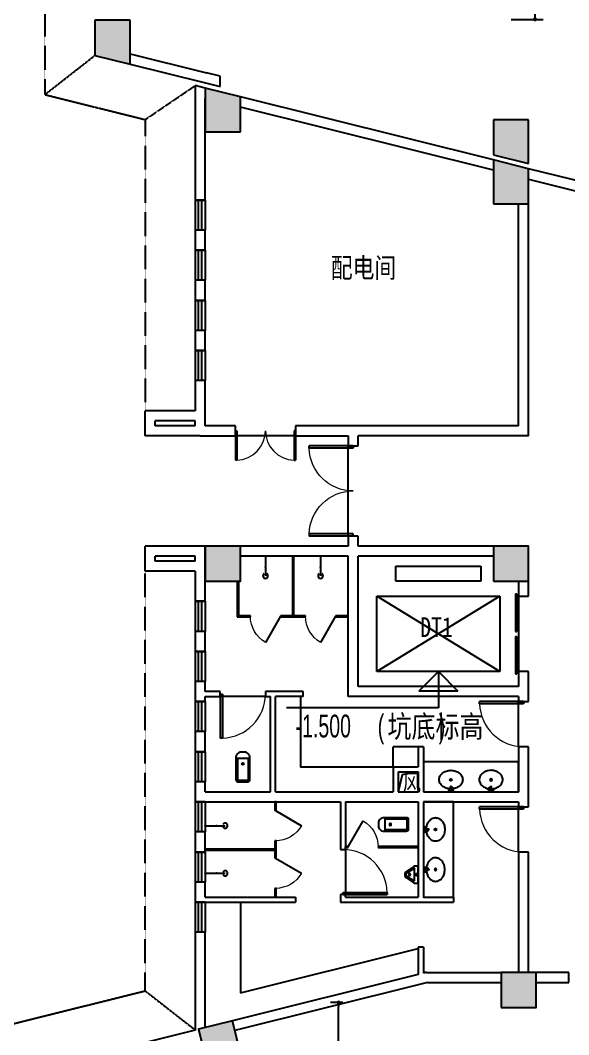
# Model space of a CAD drawing. Header units: inches. Extents: x -584 to 1446124, y -108140 to 99637.
# Drawn here: x 897232 to 908173, y 44961 to 65188 of the extents above; entities that cross this region are included whole.
import ezdxf

# ---------------------------------------------------------------- set-up
doc = ezdxf.new("R2010")
doc.units = ezdxf.units.IN
doc.header["$MEASUREMENT"] = 0
doc.linetypes.add('DASH', pattern=[0.35, 0.25, -0.1])
for name, color, linetype in [('COLUMN', 6, 'Continuous'), ('DIM_ELEV', 3, 'Continuous'), ('EVTR', 2, 'Continuous'), ('GROUND', 34, 'Continuous'), ('LATRINE', 6, 'Continuous'), ('LVTRY', 6, 'Continuous'), ('PUB_HATCH', 8, 'Continuous'), ('PUB_TEXT', 151, 'Continuous'), ('WALL', 7, 'Continuous'), ('WINDOW', 3, 'Continuous'), ('厨房设备', 7, 'Continuous'), ('电位', 1, 'Continuous')]:
    doc.layers.add(name, color=color, linetype=linetype)
doc.styles.add('_TCH_DIM', font='stylu.ttf')
doc.styles.get("Standard").update_dxf_attribs({"font": '', "width": 0.7, "height": 250})
doc.styles.get('Standard').set_extended_font_data('NSimSun')
doc.dimstyles.new('电路', dxfattribs={"dimscale": 80, "dimtxt": 2.5, "dimasz": 1, "dimexe": 2, "dimexo": 1, "dimtad": 1, "dimdec": 0, "dimtxsty": 'Standard', "dimblk": 'DOT', "dimcen": 1, "dimclrd": 6, "dimclre": 6, "dimclrt": 6, "dimadec": 0, "dimazin": 0, "dimtfac": 1, "dimtdec": 0, "dimtmove": 0, "dimatfit": 3, "dimfxl": 0, "dimarcsym": 0})

# ---------------------------------------------------------------- blocks, each defined once
blk = doc.blocks.new('$DorLib2D$00000002')
for p, q in [((-0.5, 0), (-0.5, 0.4875)), ((-0.475, 0.4875), (-0.5, 0.4875)), ((-0.475, 0), (-0.475, 0.4875)), ((0.475, 0), (0.475, 0.4875)), ((0.475, 0.4875), (0.5, 0.4875)), ((0.5, 0), (0.5, 0.4875)), ((-0.5, 0), (-0.475, 0)), ((0.5, 0), (0.475, 0))]:
    blk.add_line(p, q)
at = {"lineweight": 13}
for centre, start, end in [((-0.4875, 0), 0, 88.53072), ((0.4875, 0), 91.46928, 180)]:
    blk.add_arc(centre, 0.4875, start, end, dxfattribs=at)
blk = doc.blocks.new('_FZH')
at = {"layer": 'WALL'}
blk.add_lwpolyline([(-0.5, -0.5), (0.5, -0.5), (0.5, 0.5), (-0.5, 0.5)], close=True, dxfattribs=at)
blk.add_solid([(-0.5, -0.5), (0.5, -0.5), (-0.5, 0.5), (0.5, 0.5)], dxfattribs=at)
blk = doc.blocks.new('$lvtry$00000221')
at = {"color": 0}
for p, q in [((-124, -91, 0), (-43, -216, 0)), ((-116, -76, 0), (116, -76, 0)), ((43, -216, 0), (124, -91, 0))]:
    blk.add_line(p, q, dxfattribs=at)
at = {"color": 0, "elevation": 0}
blk.add_lwpolyline([(69, -231, -0.57735), (-69, -231), (-162, -88, -0.145378), (-170, -61), (-170, 0), (170, 0), (170, -61, -0.145378), (162, -88)], format="xyb", close=True, dxfattribs=at)
at = {"color": 0}
for centre, radius in [((0, -177, 0), 20), ((0, -38, 0), 17.7)]:
    blk.add_circle(centre, radius, dxfattribs=at)
for centre, radius, start, end in [((-116, -86, 0), 10, 90, 213.0863), ((116, -86, 0), 10, 326.9137, 90), ((0, -191, 0), 50, 210, 330)]:
    blk.add_arc(centre, radius, start, end, dxfattribs=at)
for p in [(0, -38, 0), (0, -177, 0)]:
    blk.add_point(p, dxfattribs=at)
blk = doc.blocks.new('$DORLIB2D$00000127')
at = {"color": 0}
for points in [[(-0.533, 0.795), (-0.533, 0.69)], [(-0.033, 0.795), (-0.533, 0.795)], [(-0.033, 0.69), (-0.533, 0.69)], [(-0.033, 0.795), (-0.033, 0.69)], [(0.533, 0.795), (0.033, 0.795)], [(0.033, 0.795), (0.033, 0.69)], [(0.533, 0.69), (0.033, 0.69)], [(0.533, 0.795), (0.533, 0.69)], [(0.5, 0.5), (-0.5, 0.5)]]:
    blk.add_lwpolyline(points, dxfattribs=at)
blk = doc.blocks.new('$DorLib2D$00000001')
for p, q in [((0.45, 0.975), (0.5, 0.975)), ((0.45, 0), (0.45, 0.975)), ((0.5, 0), (0.5, 0.975)), ((0.5, 0), (0.45, 0))]:
    blk.add_line(p, q)
at = {"lineweight": 13}
blk.add_arc((0.475, 0), 0.975, 91.4693, 180, dxfattribs=at)
blk = doc.blocks.new('$lvtry$00000194')
at = {"color": 0}
for p, q in [((-17, -27), (-17, -17)), ((17, -27), (17, -17))]:
    blk.add_line(p, q, dxfattribs=at)
blk.add_lwpolyline([(14, -39, -0.067374), (92, -53, -0.088152), (166, -93, -0.105269), (218, -155, -0.121685), (235, -224, -0.121685), (218, -292, -0.105269), (166, -355, -0.088152), (92, -394, -0.078966), (0, -409, -0.078966), (-92, -394, -0.088152), (-166, -355, -0.105269), (-218, -292, -0.121685), (-235, -224, -0.121685), (-218, -155, -0.105269), (-166, -93, -0.088152), (-92, -53, -0.059935), (-23, -40, -0.059935)], format="xyb", dxfattribs=at)
for centre, radius in [((0, -221), 20), ((0, -27), 16.7), ((0, -221), 15)]:
    blk.add_circle(centre, radius, dxfattribs=at)
for centre, radius, start, end in [((0, -17), 16.7, 0, 180), ((-40, -17), 10.1, 106.6096, 258.1648), ((-64, 250), 259, 274.7069, 282.3732), ((-75, -197), 173, 71.36, 79.1873), ((-29, -63), 6.77, 155.344, 308.3224), ((-171, 35), 166, 324.8411, 338.1337), ((-171, 35), 170, 324.8411, 331.3523), ((-29, -63), 3.37, 155.344, 308.3224), ((100, -178), 170, 132.3141, 138.8253), ((100, -178), 166, 125.5327, 138.8253), ((-12, -42), 10.6, 201.8924, 261.774), ((-381, -99), 372, 2.3982, 6.7627), ((0, -80), 9.9, 201.7837, 338.2163), ((64, 250), 259, 257.6268, 265.2931), ((381, -99), 372, 170.1008, 177.6018), ((75, -197), 173, 100.8127, 110.4191), ((40, -17), 10.1, 281.8352, 73.3904)]:
    blk.add_arc(centre, radius, start, end, dxfattribs=at)
for p in [(0, -27), (0, -221)]:
    blk.add_point(p, dxfattribs=at)
blk = doc.blocks.new('$lvtry$00000168')
at = {"color": 0}
blk.add_line((0, 0), (0, -395), dxfattribs=at)
blk.add_arc((0, -395), 50, 121.0332, 58.9668, dxfattribs=at)
for p in [(0, 0), (0, -223)]:
    blk.add_point(p, dxfattribs=at)
blk = doc.blocks.new('$TCHSYS$APDOOR2D')
blk.add_line((0.5, 0), (0, 0.866))
at = {"lineweight": 13}
blk.add_arc((0.5, 0), 1, 120, 180, dxfattribs=at)
blk = doc.blocks.new('$lvtry$00000200')
at = {"color": 0}
for p, q in [((-110, -40, 0), (-110, -470, 0)), ((100, -30, 0), (-100, -30, 0)), ((110, -470, 0), (110, -40, 0))]:
    blk.add_line(p, q, dxfattribs=at)
at = {"color": 0, "elevation": 0}
blk.add_lwpolyline([(100, 0), (-100, 0, 0.414214), (-140, -40), (-140, -480, 0.414214), (-30, -590), (30, -590, 0.414214), (140, -480), (140, -40, 0.414214)], format="xyb", close=True, dxfattribs=at)
blk.add_lwpolyline([(140, -470), (-140, -470)], dxfattribs=at)
at = {"color": 0}
blk.add_circle((0, -359, 0), 20, dxfattribs=at)
for centre, start, end in [((-100, -40, 0), 90, 180), ((100, -40, 0), 0, 90)]:
    blk.add_arc(centre, 10, start, end, dxfattribs=at)
for p in [(0, 0), (0, -359, 0)]:
    blk.add_point(p, dxfattribs=at)
blk = doc.blocks.new('$TCHSYS$WIN2D')
for p, q in [((-0.5, 0.5), (0.5, 0.5)), ((-0.5, 0.5), (-0.5, -0.5)), ((0.5, 0.5), (0.5, -0.5)), ((0.5, 0.167), (-0.5, 0.167)), ((0.5, -0.167), (-0.5, -0.167)), ((-0.5, -0.5), (0.5, -0.5))]:
    blk.add_line(p, q)
blk = doc.blocks.new('_DOT')
at = {"color": 0, "linetype": 'ByBlock'}
blk.add_line((-0.5, 0), (-1, 0), dxfattribs=at)
at = {"color": 0, "linetype": 'ByBlock', "const_width": 0.5}
blk.add_lwpolyline([(-0.25, 0, 1), (0.25, 0, 1)], format="xyb", close=True, dxfattribs=at)
blk = doc.blocks.new('*D173')
at = {"layer": 'Defpoints', "color": 0, "transparency": 16777216}
for p in [(907108, 66486), (907502, 66486), (906873, 65206)]:
    blk.add_point(p, dxfattribs=at)
at = {"layer": '电位', "color": 6, "lineweight": -2, "transparency": 16777216}
for p, q in [((907188, 66486), (907662, 66486)), ((907502, 65286), (907502, 66406)), ((907022, 65206), (907662, 65206))]:
    blk.add_line(p, q, dxfattribs=at)
at = {"layer": '电位', "color": 6, "lineweight": -2, "transparency": 16777216, "xscale": 80, "yscale": 80, "zscale": 80}
for p, rotation in [((907502, 66486), 90), ((907502, 65206), 270)]:
    blk.add_blockref('_DOT', p, dxfattribs=dict(at, rotation=rotation))
at = {"layer": '电位', "color": 6, "transparency": 16777216, "insert": (907327, 65846), "char_height": 250, "attachment_point": 5, "rotation": 90}
blk.add_mtext('1280', dxfattribs=at)
blk = doc.blocks.new('*D785')
at = {"layer": 'Defpoints', "color": 0, "transparency": 16777216}
for p in [(903583, 45603), (903750, 45603), (903802, 38888)]:
    blk.add_point(p, dxfattribs=at)
at = {"layer": '电位', "color": 6, "lineweight": -2, "transparency": 16777216}
for p, q in [((903670, 45603), (903423, 45603)), ((903583, 38968), (903583, 45523)), ((903722, 38888), (903423, 38888))]:
    blk.add_line(p, q, dxfattribs=at)
at = {"layer": '电位', "color": 6, "lineweight": -2, "transparency": 16777216, "xscale": 80, "yscale": 80, "zscale": 80}
for p, rotation in [((903583, 45603), 90), ((903583, 38888), 270)]:
    blk.add_blockref('_DOT', p, dxfattribs=dict(at, rotation=rotation))
at = {"layer": '电位', "color": 6, "transparency": 16777216, "insert": (903408, 42246), "char_height": 250, "attachment_point": 5, "rotation": 90}
blk.add_mtext('6715', dxfattribs=at)

msp = doc.modelspace()

# ---------------------------------------------------------------- hatches: boundary and pattern name
at = {"layer": 'PUB_HATCH'}
for points in [[(899422.9, 65187.8), (898722.9, 65187.8), (898722.9, 64487.8), (899422.9, 64313.2)], [(900922.9, 62961.7), (901622.9, 62961.7), (901622.9, 63661.7), (900922.9, 63836.2)], [(907372.9, 63205.6), (906672.9, 63205.6), (906672.9, 62505.6), (907372.9, 62331.1)], [(906673.2, 61528), (907373.2, 61528), (907373.2, 62227.9), (906673.2, 62402.5)]]:
    msp.add_hatch(color=256, dxfattribs=at).paths.add_polyline_path(points)

# ---------------------------------------------------------------- linework, layer by layer
msp.add_lwpolyline([(905172.9, 50203.6), (904851.4, 50140.3), (904772.9, 49803.6)])
at = {"layer": 'COLUMN'}
for p, q in [((899422.9, 65187.8), (898722.9, 65187.8)), ((898722.9, 65187.8), (898722.9, 64487.8)), ((899422.9, 64313.2), (899422.9, 65187.8)), ((898722.9, 64487.8), (899422.9, 64313.2)), ((901222.9, 64070.6), (900949.7, 64138.7)), ((900901.3, 63944.6), (901222.9, 63864.5)), ((901222.9, 63864.5), (901222.9, 64070.6)), ((901622.9, 63661.7), (900922.9, 63836.2)), ((900922.9, 63836.2), (900922.9, 62961.7)), ((901622.9, 62961.7), (901622.9, 63661.7)), ((907372.9, 63205.6), (906672.9, 63205.6)), ((906672.9, 63205.6), (906672.9, 62505.6)), ((907372.9, 62331.1), (907372.9, 63205.6)), ((900922.9, 62961.7), (901622.9, 62961.7)), ((906672.9, 62505.6), (907372.9, 62331.1)), ((907373.2, 62227.9), (906673.2, 62402.5)), ((906673.2, 62402.5), (906673.2, 61528)), ((907373.2, 61528), (907373.2, 62227.9)), ((906673.2, 61528), (907373.2, 61528))]:
    msp.add_line(p, q, dxfattribs=at)
at = {"layer": 'DIM_ELEV'}
for p, q in [((905572.9, 52203.6), (905182.9, 51813.6)), ((905572.9, 52203.6), (905962.9, 51813.6)), ((905572.9, 52203.6), (905572.9, 51479.1)), ((905962.9, 51813.6), (905182.9, 51813.6)), ((905572.9, 51479.1), (902543.1, 51479.1))]:
    msp.add_line(p, q, dxfattribs=at)
at = {"layer": 'EVTR'}
for p, q in [((904722.9, 54003.6), (904722.9, 54303.6)), ((904722.9, 54303.6), (906422.9, 54303.6)), ((906422.9, 54303.6), (906422.9, 54003.6)), ((906422.9, 54003.6), (904722.9, 54003.6)), ((904347.9, 52203.6), (904347.9, 53703.6)), ((904347.9, 53703.6), (906797.9, 53703.6)), ((906797.9, 53703.6), (904347.9, 52203.6)), ((906797.9, 52203.6), (904347.9, 53703.6)), ((906797.9, 53703.6), (906797.9, 52203.6)), ((906797.9, 52203.6), (904347.9, 52203.6))]:
    msp.add_line(p, q, dxfattribs=at)
at = {"layer": 'GROUND', "linetype": 'DASH'}
for p, q in [((897722.9, 63706.5), (898722.9, 64487.8)), ((899722.9, 63207.8), (900722.9, 63886.1)), ((899722.9, 45835.6), (900722.9, 45054.3))]:
    msp.add_line(p, q, dxfattribs=at)
for points in [[(920422.9, 88403.6), (897722.9, 88403.6), (897722.9, 63706.5), (899722.9, 63207.8), (899722.9, 57403.6)], [(889722.9, 30253.6), (889722.9, 43342.3), (899722.9, 45835.6), (899722.9, 54203.6)]]:
    msp.add_lwpolyline(points, dxfattribs=at)
at = {"layer": 'LATRINE'}
for p, q in [((902660.4, 54503.6), (902660.4, 53316.1)), ((902685.4, 54503.6), (902660.4, 54503.6)), ((902685.4, 54503.6), (902685.4, 53316.1)), ((901560.4, 54003.6), (901560.4, 53291.1)), ((901585.4, 54003.6), (901585.4, 53316.1)), ((901560.4, 53291.1), (901822.9, 53291.1)), ((901822.9, 53316.1), (901585.4, 53316.1)), ((901822.9, 53291.1), (901822.9, 53316.1)), ((902660.4, 53316.1), (902422.9, 53316.1)), ((902422.9, 53316.1), (902422.9, 53291.1)), ((902422.9, 53291.1), (902672.9, 53291.1)), ((902672.9, 53291.1), (902922.9, 53291.1)), ((902922.9, 53316.1), (902685.4, 53316.1)), ((902922.9, 53291.1), (902922.9, 53316.1)), ((903772.9, 53316.1), (903522.9, 53316.1)), ((903522.9, 53316.1), (903522.9, 53291.1)), ((903522.9, 53291.1), (903772.9, 53291.1)), ((903772.9, 53291.1), (903772.9, 53316.1)), ((902310.4, 49603.6), (902310.4, 49428.6)), ((902335.4, 49603.6), (902310.4, 49603.6)), ((902335.4, 49428.6), (902335.4, 49603.6)), ((902310.4, 49428.6), (902335.4, 49428.6)), ((902335.4, 48828.6), (902310.4, 48828.6)), ((902310.4, 48828.6), (902310.4, 48666.1)), ((902335.4, 48653.6), (902335.4, 48828.6)), ((900922.9, 48666.1), (902310.4, 48666.1)), ((900922.9, 48641.1), (902310.4, 48641.1)), ((902310.4, 48641.1), (902310.4, 48478.6)), ((902335.4, 48478.6), (902335.4, 48653.6)), ((903772.9, 48716.1), (903722.9, 48716.1)), ((903722.9, 48691.1), (903772.9, 48691.1)), ((903772.9, 48691.1), (903772.9, 48716.1)), ((905172.9, 48716.1), (904372.9, 48716.1)), ((904372.9, 48716.1), (904372.9, 48691.1)), ((904372.9, 48691.1), (905172.9, 48691.1)), ((902310.4, 48478.6), (902335.4, 48478.6)), ((902335.4, 47878.6), (902310.4, 47878.6)), ((902310.4, 47878.6), (902310.4, 47703.6)), ((902335.4, 47703.6), (902335.4, 47878.6))]:
    msp.add_line(p, q, dxfattribs=at)
at = {"layer": 'LVTRY'}
for p, q in [((905172.9, 50703.6), (904672.9, 50703.6)), ((901622.9, 47603.6), (901622.9, 45794)), ((901622.9, 45794), (905172.9, 46679.1))]:
    msp.add_line(p, q, dxfattribs=at)
msp.add_lwpolyline([(902822.9, 51703.6), (902822.9, 50303.6), (904672.9, 50303.6), (904672.9, 50703.6)], dxfattribs=at)
for points in [[(905272.9, 49803.6), (907172.9, 49803.6), (907172.9, 50403.6), (905272.9, 50403.6)], [(905272.9, 49603.6), (905272.9, 47703.6), (905872.9, 47703.6), (905872.9, 49603.6)]]:
    msp.add_lwpolyline(points, close=True, dxfattribs=at)
at = {"layer": 'WALL'}
for p, q in [((899422.9, 64519.4), (900949.7, 64138.7)), ((899422.9, 64313.2), (900901.3, 63944.6)), ((900722.9, 63886.1), (900722.9, 61603.6)), ((900922.9, 63836.2), (900722.9, 63886.1)), ((900922.9, 61603.6), (900922.9, 63630.1)), ((906673.2, 62402.5), (901622.9, 63661.7)), ((906673.2, 62196.4), (901622.9, 63455.5)), ((908537.6, 61937.6), (907373.2, 62227.9)), ((907373.2, 62021.8), (908489.2, 61743.6)), ((900722.9, 61603.6), (900922.9, 61603.6)), ((907172.9, 57103.6), (907172.9, 61528)), ((907372.9, 56903.6), (907372.9, 61528)), ((900922.9, 61003.6), (900722.9, 61003.6)), ((900722.9, 61003.6), (900722.9, 60603.6)), ((900922.9, 60603.6), (900922.9, 61003.6)), ((900722.9, 60603.6), (900922.9, 60603.6)), ((900922.9, 60003.6), (900722.9, 60003.6)), ((900722.9, 60003.6), (900722.9, 59603.6)), ((900922.9, 59603.6), (900922.9, 60003.6)), ((900722.9, 59603.6), (900922.9, 59603.6)), ((900922.9, 59003.6), (900722.9, 59003.6)), ((900722.9, 59003.6), (900722.9, 58603.6)), ((900922.9, 58603.6), (900922.9, 59003.6)), ((900722.9, 58603.6), (900922.9, 58603.6)), ((900922.9, 58003.6), (900722.9, 58003.6)), ((900722.9, 58003.6), (900722.9, 57403.6)), ((900922.9, 57303.6), (900922.9, 58003.6)), ((900722.9, 57403.6), (899722.9, 57403.6)), ((899722.9, 56903.6), (899722.9, 57403.6)), ((900922.9, 57103.6), (900922.9, 57303.6)), ((900722.9, 57203.6), (899922.9, 57203.6)), ((899922.9, 57103.6), (899922.9, 57203.6)), ((900722.9, 57103.6), (899922.9, 57103.6)), ((900722.9, 57103.6), (900722.9, 57203.6)), ((901522.9, 57103.6), (900922.9, 57103.6)), ((901522.9, 56903.6), (901522.9, 57103.6)), ((903872.9, 57103.6), (902722.9, 57103.6)), ((902722.9, 57103.6), (902722.9, 56903.6)), ((907172.9, 57103.6), (903872.9, 57103.6)), ((900822.9, 56903.6), (899722.9, 56903.6)), ((900822.9, 56903.6), (901522.9, 56903.6)), ((902722.9, 56903.6), (903772.9, 56903.6)), ((903772.9, 56903.6), (903772.9, 56702.3)), ((907372.9, 56903.6), (903972.9, 56903.6)), ((903972.9, 56702.3), (903972.9, 56903.6)), ((903772.9, 56702.3), (903972.9, 56702.3)), ((903972.9, 54902.3), (903772.9, 54902.3)), ((903772.9, 54902.3), (903772.9, 54703.6)), ((903972.9, 54703.6), (903972.9, 54902.3)), ((900922.9, 54703.6), (899722.9, 54703.6)), ((899722.9, 54203.6), (899722.9, 54703.6)), ((900922.9, 54303.6), (900922.9, 54703.6)), ((903772.9, 54703.6), (901622.9, 54703.6)), ((906672.9, 54703.6), (903972.9, 54703.6)), ((900722.9, 54503.6), (899922.9, 54503.6)), ((899922.9, 54403.6), (899922.9, 54503.6)), ((900722.9, 54403.6), (900722.9, 54503.6)), ((903772.9, 54503.6), (901622.9, 54503.6)), ((903772.9, 51703.6), (903772.9, 54503.6)), ((906672.9, 54503.6), (903972.9, 54503.6)), ((903972.9, 51903.6), (903972.9, 54503.6)), ((900722.9, 54403.6), (899922.9, 54403.6)), ((900922.9, 53603.6), (900922.9, 54303.6)), ((900722.9, 54203.6), (899722.9, 54203.6)), ((900722.9, 54203.6), (900722.9, 53603.6)), ((907172.9, 54003.6), (907172.9, 53703.6)), ((907372.9, 53703.6), (907372.9, 54003.6)), ((900722.9, 53603.6), (900922.9, 53603.6)), ((907172.9, 53703.6), (907372.9, 53703.6)), ((900922.9, 53003.6), (900722.9, 53003.6)), ((900722.9, 53003.6), (900722.9, 52603.6)), ((900922.9, 52603.6), (900922.9, 53003.6)), ((900722.9, 52603.6), (900922.9, 52603.6)), ((907372.9, 52203.6), (907172.9, 52203.6)), ((907172.9, 52203.6), (907172.9, 51903.6)), ((907372.9, 51803.6), (907372.9, 52203.6)), ((900922.9, 52003.6), (900722.9, 52003.6)), ((900722.9, 52003.6), (900722.9, 51803.6)), ((900922.9, 51803.6), (900922.9, 52003.6)), ((900722.9, 51803.6), (900722.9, 51603.6)), ((901222.9, 51803.6), (900922.9, 51803.6)), ((901222.9, 51703.6), (901222.9, 51803.6)), ((902222.9, 51803.6), (902122.9, 51803.6)), ((902122.9, 51803.6), (902122.9, 51703.6)), ((902872.9, 51803.6), (902222.9, 51803.6)), ((902872.9, 51703.6), (902872.9, 51803.6)), ((907172.9, 51903.6), (903972.9, 51903.6)), ((907372.9, 51603.6), (907372.9, 51803.6)), ((900722.9, 51603.6), (900922.9, 51603.6)), ((900922.9, 51703.6), (901222.9, 51703.6)), ((900922.9, 51603.6), (900922.9, 51703.6)), ((902122.9, 51703.6), (902222.9, 51703.6)), ((902222.9, 49803.6), (902222.9, 51703.6)), ((902872.9, 51703.6), (902322.9, 51703.6)), ((902322.9, 49803.6), (902322.9, 51703.6)), ((907172.9, 51703.6), (903772.9, 51703.6)), ((907172.9, 51703.6), (907172.9, 51603.6)), ((907172.9, 51603.6), (907372.9, 51603.6)), ((900922.9, 51003.6), (900722.9, 51003.6)), ((900722.9, 51003.6), (900722.9, 50603.6)), ((900922.9, 50603.6), (900922.9, 51003.6)), ((900722.9, 50603.6), (900922.9, 50603.6)), ((905172.9, 50703.6), (905172.9, 50303.6)), ((905272.9, 50703.6), (905172.9, 50703.6)), ((905272.9, 50703.6), (905272.9, 50203.6)), ((907372.9, 50703.6), (907172.9, 50703.6)), ((907172.9, 50703.6), (907172.9, 49803.6)), ((907372.9, 49703.6), (907372.9, 50703.6)), ((904672.9, 50303.6), (905172.9, 50303.6)), ((904672.9, 50303.6), (904672.9, 49803.6)), ((904772.9, 50203.6), (905172.9, 50203.6)), ((904772.9, 50203.6), (904772.9, 49803.6)), ((905172.9, 50203.6), (905172.9, 49803.6)), ((905272.9, 50203.6), (905272.9, 49803.6)), ((900922.9, 50003.6), (900722.9, 50003.6)), ((900722.9, 50003.6), (900722.9, 49703.6)), ((900922.9, 49803.6), (900922.9, 50003.6)), ((900922.9, 49803.6), (902222.9, 49803.6)), ((902322.9, 49803.6), (903722.9, 49803.6)), ((903722.9, 49803.6), (904672.9, 49803.6)), ((904772.9, 49803.6), (905172.9, 49803.6)), ((905272.9, 49803.6), (907172.9, 49803.6)), ((900722.9, 49703.6), (900722.9, 49603.6)), ((900722.9, 49603.6), (900922.9, 49603.6)), ((900922.9, 49603.6), (902222.9, 49603.6)), ((902222.9, 49603.6), (903622.9, 49603.6)), ((903622.9, 49603.6), (903622.9, 48703.6)), ((903722.9, 49603.6), (903722.9, 48703.6)), ((903722.9, 49603.6), (904672.9, 49603.6)), ((904672.9, 49603.6), (905172.9, 49603.6)), ((905172.9, 49603.6), (905172.9, 48703.6)), ((905272.9, 49603.6), (907172.9, 49603.6)), ((905272.9, 49603.6), (905272.9, 48703.6)), ((907172.9, 49603.6), (907172.9, 49503.6)), ((907372.9, 49503.6), (907372.9, 49703.6)), ((907172.9, 49503.6), (907372.9, 49503.6)), ((900922.9, 49003.6), (900722.9, 49003.6)), ((900722.9, 49003.6), (900722.9, 48653.6)), ((900922.9, 48653.6), (900922.9, 49003.6)), ((900722.9, 48653.6), (900722.9, 48603.6)), ((900722.9, 48603.6), (900922.9, 48603.6)), ((900922.9, 48603.6), (900922.9, 48653.6)), ((903622.9, 48703.6), (903622.9, 48653.6)), ((903622.9, 48653.6), (903722.9, 48653.6)), ((903722.9, 48653.6), (903722.9, 48703.6)), ((905172.9, 48703.6), (905172.9, 47703.6)), ((905272.9, 48703.6), (905272.9, 47703.6)), ((907372.9, 48603.6), (907172.9, 48603.6)), ((907172.9, 48603.6), (907172.9, 46203.6)), ((907372.9, 46203.6), (907372.9, 48603.6)), ((900922.9, 48003.6), (900722.9, 48003.6)), ((900722.9, 48003.6), (900722.9, 47703.6)), ((900922.9, 47703.6), (900922.9, 48003.6)), ((903722.9, 47753.6), (903622.9, 47753.6)), ((903622.9, 47753.6), (903622.9, 47603.6)), ((903722.9, 47703.6), (903722.9, 47753.6)), ((900722.9, 47703.6), (900722.9, 47603.6)), ((900722.9, 47603.6), (900922.9, 47603.6)), ((900922.9, 47703.6), (902322.9, 47703.6)), ((900922.9, 47603.6), (902322.9, 47603.6)), ((902322.9, 47703.6), (902722.9, 47703.6)), ((902322.9, 47603.6), (902722.9, 47603.6)), ((902722.9, 47703.6), (902722.9, 47603.6)), ((903622.9, 47603.6), (905172.9, 47603.6)), ((903722.9, 47703.6), (905172.9, 47703.6)), ((905172.9, 47603.6), (905872.9, 47603.6)), ((905272.9, 47703.6), (905872.9, 47703.6)), ((905872.9, 47703.6), (905872.9, 47603.6)), ((900922.9, 47003.6), (900722.9, 47003.6)), ((900722.9, 47003.6), (900722.9, 45054.3)), ((900922.9, 45104.2), (900922.9, 47003.6)), ((905172.9, 46703.6), (905172.9, 46163.8)), ((905272.9, 46703.6), (905172.9, 46703.6)), ((905272.9, 46703.6), (905272.9, 46188.7)), ((905172.9, 46163.8), (901465.5, 45239.4)), ((905332.6, 46203.6), (905272.9, 46203.6)), ((905332.6, 46203.6), (905272.9, 46188.7)), ((905332.6, 46203.6), (906822.9, 46203.6)), ((908172.9, 46203.6), (907522.9, 46203.6)), ((908172.9, 46003.6), (908172.9, 46203.6)), ((905197.1, 45963.7), (901513.8, 45045.4)), ((905357.2, 46003.6), (905197.1, 45963.7)), ((905357.2, 46003.6), (906822.9, 46003.6)), ((907522.9, 46003.6), (908172.9, 46003.6)), ((900722.9, 45054.3), (899362.4, 44715.1))]:
    msp.add_line(p, q, dxfattribs=at)
at = {"layer": 'WINDOW'}
for p, q in [((902722.9, 56903.6), (901522.9, 56903.6)), ((903772.9, 54902.3), (903772.9, 56702.3)), ((902122.9, 51703.6), (901222.9, 51703.6)), ((907172.9, 50703.6), (907172.9, 51603.6)), ((907172.9, 48603.6), (907172.9, 49503.6)), ((903722.9, 48653.6), (903722.9, 47753.6))]:
    msp.add_line(p, q, dxfattribs=at)
at = {"layer": '厨房设备'}
msp.add_line((906872.9, 63205.6), (906672.9, 63205.6), dxfattribs=at)

# ---------------------------------------------------------------- block references
at = {"layer": 'COLUMN', "xscale": 700, "yscale": 700, "zscale": 700}
for p in [(901272.9, 54353.6), (907022.9, 54353.6), (907172.9, 45853.6)]:
    msp.add_blockref('_FZH', p, dxfattribs=at)
at = {"layer": 'COLUMN', "xscale": 699.9999999998895, "yscale": 700.0000000001164, "zscale": 700.0000000001155, "rotation": 14.00000000002525}
msp.add_blockref('_FZH', (901210.5, 44815.2), dxfattribs=at)
at = {"layer": 'LATRINE', "zscale": 25}
for p, xscale, yscale in [((902122.9, 53303.6), 600, -600), ((903222.9, 53303.6), 600, -600), ((904072.9, 48703.6), -600, 600)]:
    msp.add_blockref('$TCHSYS$APDOOR2D', p, dxfattribs=dict(at, xscale=xscale, yscale=yscale))
at = {"layer": 'LATRINE', "xscale": 600, "yscale": -600, "zscale": 25, "rotation": 90}
for p in [(902322.9, 49128.6), (902322.9, 48178.6)]:
    msp.add_blockref('$TCHSYS$APDOOR2D', p, dxfattribs=at)
at = {"layer": 'LVTRY'}
for p in [(902122.9, 54503.6), (903222.9, 54503.6)]:
    msp.add_blockref('$lvtry$00000168', p, dxfattribs=at)
for name, p, rotation in [('$lvtry$00000200', (901672.9, 50003.6), 180), ('$lvtry$00000194', (905822.9, 49823.6), 180), ('$lvtry$00000168', (900922.9, 49128.6), 90), ('$lvtry$00000194', (905292.9, 49053.6), 90), ('$lvtry$00000168', (900922.9, 48178.6), 90)]:
    msp.add_blockref(name, p, dxfattribs=dict(at, rotation=rotation))
at = {"layer": 'LVTRY', "yscale": -1}
msp.add_blockref('$lvtry$00000194', (906622.9, 49823.6), dxfattribs=at)
for name, p, rotation in [('$lvtry$00000200', (904972.9, 49153.6), 90), ('$lvtry$00000194', (905292.9, 48253.6), 270), ('$lvtry$00000221', (905172.9, 48153.6), 90)]:
    msp.add_blockref(name, p, dxfattribs=dict(at, rotation=rotation))
at = {"layer": 'WINDOW'}
for name, p, xscale, yscale, zscale, rotation in [('$TCHSYS$WIN2D', (900822.9, 61303.6), -600, -200, -600, 90), ('$TCHSYS$WIN2D', (900822.9, 60303.6), -600, -200, -600, 90), ('$TCHSYS$WIN2D', (900822.9, 59303.6), -600, -200, -600, 90), ('$TCHSYS$WIN2D', (900822.9, 58303.6), -600, -200, -600, 90), ('$DorLib2D$00000002', (902122.9, 57003.6), 1200, 1200, 1200, 180), ('$DorLib2D$00000002', (903872.9, 55802.3), -1800, 1800, -1800, 90), ('$TCHSYS$WIN2D', (900822.9, 53303.6), -600, -200, -600, 90), ('$DORLIB2D$00000127', (907272.9, 52953.6), 1500, 200, 1500, 90), ('$TCHSYS$WIN2D', (900822.9, 52303.6), -600, -200, -600, 90), ('$TCHSYS$WIN2D', (900822.9, 51303.6), -600, -200, -600, 90), ('$DorLib2D$00000001', (901672.9, 51753.6), 900, 900, 900, 180), ('$DorLib2D$00000001', (907272.9, 51153.6), 900, 900, 900, 90), ('$TCHSYS$WIN2D', (900822.9, 50303.6), -600, -200, -600, 90), ('$TCHSYS$WIN2D', (900822.9, 49303.6), -600, -200, -600, 90), ('$DorLib2D$00000001', (907272.9, 49053.6), 900, 900, 900, 90), ('$TCHSYS$WIN2D', (900822.9, 48303.6), -600, -200, -600, 90), ('$DorLib2D$00000001', (903672.9, 48203.6), 900, 900, 900, 270), ('$TCHSYS$WIN2D', (900822.9, 47303.6), -600, -200, -600, 90)]:
    msp.add_blockref(name, p, dxfattribs=dict(at, xscale=xscale, yscale=yscale, zscale=zscale, rotation=rotation))

# ---------------------------------------------------------------- texts
at = {"layer": 'PUB_TEXT', "width": 0.8}
for s, p in [('配电间', (903427.1, 60053.6)), ('DT1', (905210.3, 52887.6))]:
    msp.add_text(s, height=398.73, dxfattribs=at).set_placement(p)
at = {"layer": 'PUB_TEXT', "style": '_TCH_DIM'}
for s, height, width, p in [('坑底标高', 438.87, 0.8, (904557.6, 50887.6)), ('-1.500', 455, 0.64, (902724.6, 50887.6)), ('(', 455, 0.64, (904363.5, 50887.6)), (')', 455, 0.64, (905579.9, 50887.6)), ('风', 337.6, 0.8, (904856.4, 49819.4))]:
    msp.add_text(s, height=height, dxfattribs=dict(at, width=width)).set_placement(p)

# ---------------------------------------------------------------- dimensions: what is measured, and where the dimension line sits
at = {"layer": '电位', "color": 1}
dim = msp.add_linear_dim(base=(907502.3, 66486), p1=(906872.9, 65205.6), p2=(907108, 66486), angle=90, dimstyle='电路', override={"dimfxl": 6, "dimfxlon": 1}, dxfattribs=at)
dim.commit()
dim.dimension.update_dxf_attribs({"geometry": '*D173', "text_midpoint": (907327.3, 65845.8)})
dim = msp.add_linear_dim(base=(903583.2, 45602.9), p1=(903802, 38888.1), p2=(903750, 45602.9), angle=90, dimstyle='电路', dxfattribs=at)
dim.commit()
dim.dimension.update_dxf_attribs({"geometry": '*D785', "text_midpoint": (903408.2, 42245.5)})

doc.saveas('drawing.dxf')
